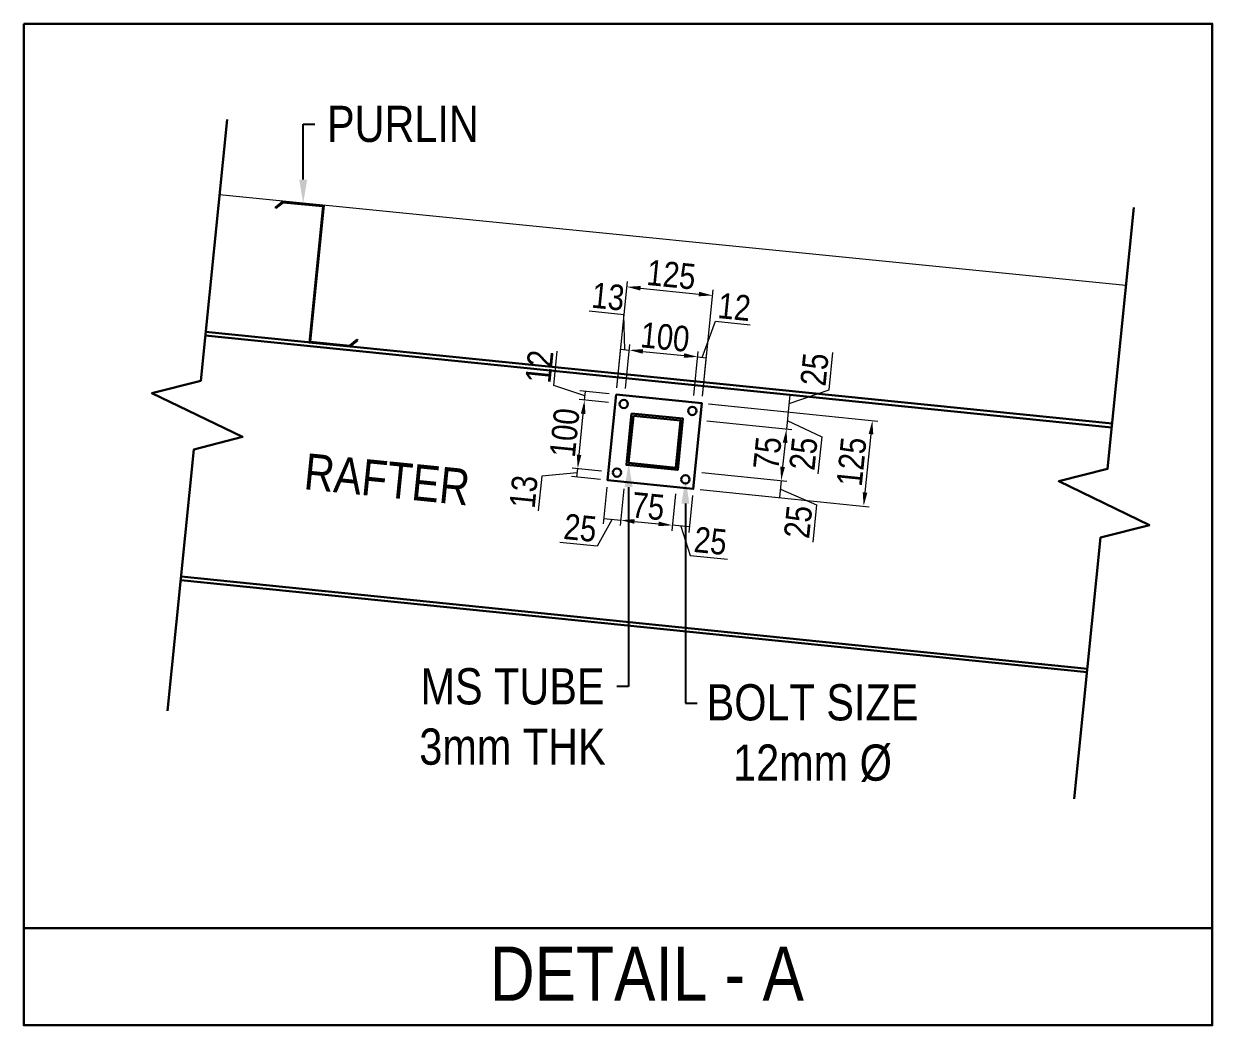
# Model space of a CAD drawing. Header units: millimetres. Extents: x 0 to 2669304, y -3314102 to 0.
# Drawn here: x 2298576 to 2300302, y -3160428 to -3158974 of the extents above; entities that cross this region are included whole.
import ezdxf
from ezdxf import colors
from ezdxf.entities.mleader import LeaderData, LeaderLine
from ezdxf.math import Vec2, Vec3

# ---------------------------------------------------------------- set-up
doc = ezdxf.new("R2010")
doc.units = ezdxf.units.MM
doc.header["$LTSCALE"] = 0.4
doc.header["$MEASUREMENT"] = 0
doc.header["$PDMODE"] = 34
for name, color, linetype, lineweight in [('Outer Line', 1, 'Continuous', 30), ('Roof Sheet1', 253, 'Continuous', 0), ('Steel', 1, 'Continuous', 30)]:
    doc.layers.add(name, color=color, linetype=linetype, lineweight=lineweight)
doc.layers.add('Purlan', color=46, linetype='Continuous')
doc.layers.add('Thin', color=6, linetype='Continuous')
doc.styles.add('style2', font='ARIALN.TTF')
doc.dimstyles.new('H.M.A', dxfattribs={"dimtxt": 37.0005, "dimasz": 20, "dimexe": 8, "dimexo": 10, "dimgap": 5, "dimtad": 3, "dimdec": 0, "dimrnd": 1, "dimzin": 0, "dimdsep": 46, "dimtxsty": 'style2', "dimcen": 0.09, "dimclrd": 152, "dimclre": 152, "dimclrt": 1, "dimadec": 0, "dimazin": 0, "dimtfac": 1, "dimtdec": 0, "dimtix": 1, "dimtmove": 1, "dimatfit": 3, "dimfxl": 0, "dimtolj": 1, "dimtzin": 0, "dimlwd": 5, "dimlwe": 5, "dimarcsym": 0})

# ---------------------------------------------------------------- blocks, each defined once
blk = doc.blocks.new('A$C48F06F5B')
at = {"layer": 'Outer Line'}
for points in [[(125, 125), (0, 125), (0, 0), (125, 0)], [(100, 100), (25, 100), (25, 25), (100, 25)], [(97, 97), (28, 97), (28, 28), (97, 28)]]:
    blk.add_lwpolyline(points, close=True, dxfattribs=at)
for centre in [(12.5, 112.5), (112.5, 112.5), (12.5, 12.5), (112.5, 12.5)]:
    blk.add_circle(centre, 6, dxfattribs=at)
blk = doc.blocks.new('*D615')
at = {"layer": 'Defpoints', "color": 0}
for p in [(2299563, -3159500), (2299560.5, -3159524.9), (2299686, -3159537.7)]:
    blk.add_point(p, dxfattribs=at)
at = {"layer": 'Outer Line', "color": 152, "lineweight": 5}
for p, q in [((2299745.4, -3159505.4), (2299750.9, -3159451.4)), ((2299573, -3159501), (2299696.5, -3159513.6)), ((2299688.6, -3159512.8), (2299686, -3159537.7)), ((2299688.6, -3159512.8), (2299686, -3159537.7)), ((2299687.3, -3159525.2), (2299745.4, -3159505.4)), ((2299570.4, -3159525.9), (2299694, -3159538.5))]:
    blk.add_line(p, q, dxfattribs=at)
at = {"layer": 'Outer Line', "color": 1, "insert": (2299724.4, -3159476), "char_height": 37, "attachment_point": 5, "rotation": 84.1962, "style": 'style2'}
blk.add_mtext('\\A1;25', dxfattribs=at)
blk = doc.blocks.new('*D616')
at = {"layer": 'Defpoints', "color": 0}
for p in [(2299560.5, -3159524.9), (2299558, -3159549.8), (2299683.5, -3159562.5)]:
    blk.add_point(p, dxfattribs=at)
at = {"layer": 'Outer Line', "color": 152, "lineweight": 5}
for p, q in [((2299570.4, -3159525.9), (2299694, -3159538.5)), ((2299686, -3159537.7), (2299683.5, -3159562.5)), ((2299686, -3159537.7), (2299683.5, -3159562.5)), ((2299568, -3159550.8), (2299691.5, -3159563.3)), ((2299684.8, -3159550.1), (2299734.8, -3159573.7)), ((2299734.8, -3159573.7), (2299729.3, -3159627.6))]:
    blk.add_line(p, q, dxfattribs=at)
at = {"layer": 'Outer Line', "color": 1, "insert": (2299708.3, -3159598.3), "char_height": 37, "attachment_point": 5, "rotation": 84.1962, "style": 'style2'}
blk.add_mtext('\\A1;25', dxfattribs=at)
blk = doc.blocks.new('*D617')
at = {"layer": 'Defpoints', "color": 0}
for p in [(2299558, -3159549.8), (2299550.6, -3159624.4), (2299675.9, -3159637.2)]:
    blk.add_point(p, dxfattribs=at)
at = {"layer": 'Outer Line', "color": 152, "lineweight": 5}
for p, q in [((2299568, -3159550.8), (2299691.5, -3159563.3)), ((2299681.5, -3159582.4), (2299678, -3159617.3)), ((2299560.5, -3159625.4), (2299683.9, -3159638))]:
    blk.add_line(p, q, dxfattribs=at)
at = {"layer": 'Outer Line', "color": 152}
for points in [[(2299678.2, -3159582.1), (2299684.8, -3159582.8), (2299683.5, -3159562.5)], [(2299674.6, -3159616.9), (2299681.3, -3159617.6), (2299675.9, -3159637.2)]]:
    blk.add_solid(points, dxfattribs=at)
at = {"layer": 'Outer Line', "color": 1, "insert": (2299656, -3159597.4), "char_height": 37, "attachment_point": 5, "rotation": 84.1962, "style": 'style2'}
blk.add_mtext('\\A1;75', dxfattribs=at)
blk = doc.blocks.new('*D618')
at = {"layer": 'Defpoints', "color": 0}
for p in [(2299550.6, -3159624.4), (2299548.1, -3159649.3), (2299673.4, -3159662)]:
    blk.add_point(p, dxfattribs=at)
at = {"layer": 'Outer Line', "color": 152, "lineweight": 5}
for p, q in [((2299560.5, -3159625.4), (2299683.9, -3159638)), ((2299558, -3159650.3), (2299681.4, -3159662.8)), ((2299675.9, -3159637.2), (2299673.4, -3159662)), ((2299675.9, -3159637.2), (2299673.4, -3159662)), ((2299674.7, -3159649.6), (2299727.1, -3159672.7)), ((2299727.1, -3159672.7), (2299721.6, -3159726.7))]:
    blk.add_line(p, q, dxfattribs=at)
at = {"layer": 'Outer Line', "color": 1, "insert": (2299700.6, -3159697.3), "char_height": 37, "attachment_point": 5, "rotation": 84.1962, "style": 'style2'}
blk.add_mtext('\\A1;25', dxfattribs=at)
blk = doc.blocks.new('*D619')
at = {"layer": 'Defpoints', "color": 0}
for p in [(2299560.7, -3159524.9), (2299808.3, -3159550.1), (2299548.1, -3159649.3)]:
    blk.add_point(p, dxfattribs=at)
at = {"layer": 'Outer Line', "color": 152, "lineweight": 5}
for p, q in [((2299570.7, -3159525.9), (2299816.2, -3159550.9)), ((2299797.7, -3159654.6), (2299806.3, -3159570)), ((2299558, -3159650.3), (2299803.6, -3159675.3))]:
    blk.add_line(p, q, dxfattribs=at)
at = {"layer": 'Outer Line', "color": 152}
for points in [[(2299802.9, -3159569.7), (2299809.6, -3159570.3), (2299808.3, -3159550.1)], [(2299794.3, -3159654.2), (2299801, -3159654.9), (2299795.6, -3159674.5)]]:
    blk.add_solid(points, dxfattribs=at)
at = {"layer": 'Outer Line', "color": 1, "insert": (2299778.2, -3159609.9), "char_height": 37, "attachment_point": 5, "rotation": 84.1962, "style": 'style2'}
blk.add_mtext('\\A1;125', dxfattribs=at)
blk = doc.blocks.new('*D620')
at = {"layer": 'Defpoints', "color": 0}
for p in [(2299423.7, -3159636.8), (2299448.6, -3159639.3), (2299443, -3159694.7)]:
    blk.add_point(p, dxfattribs=at)
at = {"layer": 'Outer Line', "color": 152, "lineweight": 5}
for p, q in [((2299422.7, -3159646.8), (2299417.4, -3159700.2)), ((2299447.6, -3159649.3), (2299442.2, -3159702.7)), ((2299430.6, -3159693.4), (2299408.7, -3159732.5)), ((2299418.2, -3159692.2), (2299443, -3159694.7)), ((2299418.2, -3159692.2), (2299443, -3159694.7)), ((2299408.7, -3159732.5), (2299354.7, -3159727.1))]:
    blk.add_line(p, q, dxfattribs=at)
at = {"layer": 'Outer Line', "color": 1, "insert": (2299384.1, -3159706.1), "char_height": 37, "attachment_point": 5, "rotation": 354.2894, "style": 'style2'}
blk.add_mtext('\\A1;25', dxfattribs=at)
blk = doc.blocks.new('*D621')
at = {"layer": 'Defpoints', "color": 0}
for p in [(2299448.6, -3159639.3), (2299523.2, -3159646.8), (2299517.7, -3159702.2)]:
    blk.add_point(p, dxfattribs=at)
at = {"layer": 'Outer Line', "color": 152, "lineweight": 5}
for p, q in [((2299447.6, -3159649.3), (2299442.2, -3159702.7)), ((2299522.2, -3159656.7), (2299516.9, -3159710.1)), ((2299462.9, -3159696.7), (2299497.8, -3159700.2))]:
    blk.add_line(p, q, dxfattribs=at)
at = {"layer": 'Outer Line', "color": 152}
for points in [[(2299463.3, -3159693.4), (2299462.6, -3159700), (2299443, -3159694.7)], [(2299498.1, -3159696.8), (2299497.4, -3159703.5), (2299517.7, -3159702.2)]]:
    blk.add_solid(points, dxfattribs=at)
at = {"layer": 'Outer Line', "color": 1, "insert": (2299482.7, -3159674.7), "char_height": 37, "attachment_point": 5, "rotation": 354.2894, "style": 'style2'}
blk.add_mtext('\\A1;75', dxfattribs=at)
blk = doc.blocks.new('*D622')
at = {"layer": 'Defpoints', "color": 0}
for p in [(2299523.2, -3159646.8), (2299548.1, -3159649.3), (2299517.7, -3159702.2)]:
    blk.add_point(p, dxfattribs=at)
at = {"layer": 'Outer Line', "color": 152, "lineweight": 5}
for p, q in [((2299522.2, -3159656.7), (2299516.9, -3159710.1)), ((2299547.1, -3159659.2), (2299541.7, -3159712.6)), ((2299542.5, -3159704.6), (2299517.7, -3159702.2)), ((2299542.5, -3159704.6), (2299517.7, -3159702.2)), ((2299530.1, -3159703.4), (2299543.9, -3159746.1)), ((2299543.9, -3159746.1), (2299597.8, -3159751.5))]:
    blk.add_line(p, q, dxfattribs=at)
at = {"layer": 'Outer Line', "color": 1, "insert": (2299573.2, -3159725), "char_height": 37, "attachment_point": 5, "rotation": 354.2894, "style": 'style2'}
blk.add_mtext('\\A1;25', dxfattribs=at)
blk = doc.blocks.new('A$C252068E4')
at = {"layer": 'Purlan'}
h = blk.add_hatch(color=256, dxfattribs=at)
h.dxf.hatch_style = 1
h.paths.add_polyline_path([(69.9, 200), (9.9, 200), (0, 190.1), (1.1, 189), (10.5, 198.5), (68.4, 198.5), (68.4, 0), (128.4, 0), (138.3, 9.9), (137.2, 11), (127.8, 1.5), (69.9, 1.5)])
for p, q in [((9.9, 200), (0, 190.1)), ((1.1, 189), (0, 190.1)), ((10.5, 198.5), (1.1, 189)), ((9.9, 200), (69.9, 200)), ((10.5, 198.5), (68.4, 198.5)), ((68.4, 198.5), (68.4, 0)), ((69.9, 200), (69.9, 1.5)), ((69.9, 1.5), (127.8, 1.5)), ((127.8, 1.5), (137.2, 11)), ((128.4, 0), (138.3, 9.9)), ((138.3, 9.9), (137.2, 11)), ((68.4, 0), (128.4, 0))]:
    blk.add_line(p, q, dxfattribs=at)
blk = doc.blocks.new('*D623')
at = {"layer": 'Defpoints', "color": 0}
for p in [(2299455.2, -3159447.8), (2299436.1, -3159512.5), (2299448.6, -3159513.7)]:
    blk.add_point(p, dxfattribs=at)
at = {"layer": 'Outer Line', "color": 152, "lineweight": 5}
for p, q in [((2299447.4, -3159396.6), (2299397, -3159391.6)), ((2299448.9, -3159447.2), (2299447.4, -3159396.6)), ((2299437.1, -3159502.5), (2299443.5, -3159438.6)), ((2299449.6, -3159503.8), (2299456, -3159439.8)), ((2299442.7, -3159446.5), (2299455.2, -3159447.8)), ((2299442.7, -3159446.5), (2299455.2, -3159447.8))]:
    blk.add_line(p, q, dxfattribs=at)
at = {"layer": 'Outer Line', "color": 1, "insert": (2299424.6, -3159370.3), "char_height": 37, "attachment_point": 5, "rotation": 354.2894, "style": 'style2'}
blk.add_mtext('\\A1;13', dxfattribs=at)
blk = doc.blocks.new('*D624')
at = {"layer": 'Defpoints', "color": 0}
for p in [(2299554.7, -3159457.7), (2299448.6, -3159513.7), (2299548.1, -3159523.7)]:
    blk.add_point(p, dxfattribs=at)
at = {"layer": 'Outer Line', "color": 152, "lineweight": 5}
for p, q in [((2299449.6, -3159503.8), (2299456, -3159439.8)), ((2299475.1, -3159449.8), (2299534.8, -3159455.7)), ((2299549.1, -3159513.7), (2299555.5, -3159449.8))]:
    blk.add_line(p, q, dxfattribs=at)
at = {"layer": 'Outer Line', "color": 152}
for points in [[(2299475.4, -3159446.5), (2299474.7, -3159453.1), (2299455.2, -3159447.8)], [(2299535.1, -3159452.4), (2299534.4, -3159459.1), (2299554.7, -3159457.7)]]:
    blk.add_solid(points, dxfattribs=at)
at = {"layer": 'Outer Line', "color": 1, "insert": (2299507.3, -3159429), "char_height": 37, "attachment_point": 5, "rotation": 354.2894, "style": 'style2'}
blk.add_mtext('\\A1;100', dxfattribs=at)
blk = doc.blocks.new('*D625')
at = {"layer": 'Defpoints', "color": 0}
for p in [(2299567.1, -3159459), (2299548.1, -3159523.7), (2299560.5, -3159524.9)]:
    blk.add_point(p, dxfattribs=at)
at = {"layer": 'Outer Line', "color": 152, "lineweight": 5}
for p, q in [((2299560.9, -3159458.4), (2299580.5, -3159406)), ((2299580.5, -3159406), (2299630.6, -3159411)), ((2299549.1, -3159513.7), (2299555.5, -3159449.8)), ((2299554.7, -3159457.7), (2299567.1, -3159459)), ((2299554.7, -3159457.7), (2299567.1, -3159459)), ((2299561.5, -3159515), (2299567.9, -3159451))]:
    blk.add_line(p, q, dxfattribs=at)
at = {"layer": 'Outer Line', "color": 1, "insert": (2299607.9, -3159385.1), "char_height": 37, "attachment_point": 5, "rotation": 354.2894, "style": 'style2'}
blk.add_mtext('\\A1;12', dxfattribs=at)
blk = doc.blocks.new('*D626')
at = {"layer": 'Defpoints', "color": 0}
for p in [(2299576.2, -3159368.5), (2299436.1, -3159512.5), (2299560.5, -3159524.9)]:
    blk.add_point(p, dxfattribs=at)
at = {"layer": 'Outer Line', "color": 152, "lineweight": 5}
for p, q in [((2299437.1, -3159502.5), (2299452.6, -3159348.1)), ((2299471.7, -3159358.1), (2299556.3, -3159366.5)), ((2299561.5, -3159515), (2299577, -3159360.6))]:
    blk.add_line(p, q, dxfattribs=at)
at = {"layer": 'Outer Line', "color": 152}
for points in [[(2299472, -3159354.8), (2299471.3, -3159361.4), (2299451.8, -3159356.1)], [(2299556.6, -3159363.2), (2299555.9, -3159369.8), (2299576.2, -3159368.5)]]:
    blk.add_solid(points, dxfattribs=at)
at = {"layer": 'Outer Line', "color": 1, "insert": (2299516.3, -3159338.5), "char_height": 37, "attachment_point": 5, "rotation": 354.2894, "style": 'style2'}
blk.add_mtext('\\A1;125', dxfattribs=at)
blk = doc.blocks.new('*D627')
at = {"layer": 'Defpoints', "color": 0}
for p in [(2299380.4, -3159620), (2299424.9, -3159624.4), (2299423.7, -3159636.8)]:
    blk.add_point(p, dxfattribs=at)
at = {"layer": 'Outer Line', "color": 152, "lineweight": 5}
for p, q in [((2299328.3, -3159630.7), (2299323.2, -3159681)), ((2299379.8, -3159626.2), (2299328.3, -3159630.7)), ((2299413.7, -3159635.9), (2299371.2, -3159631.6)), ((2299415, -3159623.4), (2299372.4, -3159619.2)), ((2299379.1, -3159632.4), (2299380.4, -3159620)), ((2299379.1, -3159632.4), (2299380.4, -3159620))]:
    blk.add_line(p, q, dxfattribs=at)
at = {"layer": 'Outer Line', "color": 1, "insert": (2299302, -3159653.5), "char_height": 37, "attachment_point": 5, "rotation": 84.2894, "style": 'style2'}
blk.add_mtext('\\A1;13', dxfattribs=at)
blk = doc.blocks.new('*D628')
at = {"layer": 'Defpoints', "color": 0}
for p in [(2299390.3, -3159520.5), (2299434.9, -3159524.9), (2299424.9, -3159624.4)]:
    blk.add_point(p, dxfattribs=at)
at = {"layer": 'Outer Line', "color": 152, "lineweight": 5}
for p, q in [((2299424.9, -3159523.9), (2299382.4, -3159519.7)), ((2299382.4, -3159600.1), (2299388.4, -3159540.4)), ((2299415, -3159623.4), (2299372.4, -3159619.2))]:
    blk.add_line(p, q, dxfattribs=at)
at = {"layer": 'Outer Line', "color": 152}
for points in [[(2299385, -3159540), (2299391.7, -3159540.7), (2299390.3, -3159520.5)], [(2299379.1, -3159599.7), (2299385.7, -3159600.4), (2299380.4, -3159620)]]:
    blk.add_solid(points, dxfattribs=at)
at = {"layer": 'Outer Line', "color": 1, "insert": (2299361.6, -3159567.8), "char_height": 37, "attachment_point": 5, "rotation": 84.2894, "style": 'style2'}
blk.add_mtext('\\A1;100', dxfattribs=at)
blk = doc.blocks.new('*D629')
at = {"layer": 'Defpoints', "color": 0}
for p in [(2299391.6, -3159508), (2299436.1, -3159512.5), (2299434.9, -3159524.9)]:
    blk.add_point(p, dxfattribs=at)
at = {"layer": 'Outer Line', "color": 152, "lineweight": 5}
for p, q in [((2299345.7, -3159499.3), (2299350.7, -3159449.2)), ((2299391, -3159514.2), (2299345.7, -3159499.3)), ((2299426.2, -3159511.5), (2299383.6, -3159507.2)), ((2299390.3, -3159520.5), (2299391.6, -3159508)), ((2299390.3, -3159520.5), (2299391.6, -3159508)), ((2299424.9, -3159523.9), (2299382.4, -3159519.7))]:
    blk.add_line(p, q, dxfattribs=at)
at = {"layer": 'Outer Line', "color": 1, "insert": (2299324.7, -3159471.9), "char_height": 37, "attachment_point": 5, "rotation": 84.2894, "style": 'style2'}
blk.add_mtext('\\A1;12', dxfattribs=at)

msp = doc.modelspace()

# ---------------------------------------------------------------- linework, layer by layer
at = {"layer": 'Outer Line'}
for p, q in [((2300155.7778, -3159560.283), (2298839.4338, -3159426.4852)), ((2300156.381, -3159554.3034), (2298839.9313, -3159421.51)), ((2300119.9482, -3159915.4801), (2298803.9109, -3159781.7135)), ((2300120.45, -3159910.5054), (2298804.4084, -3159776.7383))]:
    msp.add_line(p, q, dxfattribs=at)
for points in [[(2298576.063, -3158974.165), (2300301.7816, -3158974.165), (2300301.7816, -3160287.2525), (2298576.063, -3160287.2525)], [(2298576.063, -3160287.2525), (2300301.7816, -3160287.2525), (2300301.7816, -3160427.9585), (2298576.063, -3160427.9585)]]:
    msp.add_lwpolyline(points, close=True, dxfattribs=at)
at = {"layer": 'Outer Line', "linetype": 'Continuous'}
for points in [[(2298784.7705, -3159971.4629), (2298823.0514, -3159591.9641), (2298893.9006, -3159573.984), (2298762.2385, -3159510.4492), (2298833.0877, -3159492.469), (2298871.3686, -3159112.9703)], [(2300101.3948, -3160099.4095), (2300139.6758, -3159719.9107), (2300210.525, -3159701.9306), (2300078.8629, -3159638.3958), (2300149.7121, -3159620.4156), (2300187.993, -3159240.9169)]]:
    msp.add_lwpolyline(points, dxfattribs=at)
at = {"layer": 'Roof Sheet1'}
msp.add_line((2300176.5507, -3159354.3046), (2298860.2974, -3159222.6793), dxfattribs=at)

# ---------------------------------------------------------------- block references
at = {"layer": 'Outer Line', "xscale": -1, "rotation": 354.2894068627579}
msp.add_blockref('A$C48F06F5B', (2299548.0794, -3159649.2876), dxfattribs=at)
at = {"layer": 'Steel', "rotation": 354.2894331684685}
msp.add_blockref('A$C252068E4', (2298922.3757, -3159429.8843), dxfattribs=at)

# ---------------------------------------------------------------- texts
at = {"layer": 'Thin', "color": 7, "lineweight": 5, "insert": (2299106.2924, -3159609.3533), "char_height": 52.5, "width": 497.128932, "attachment_point": 2, "rotation": 354.2894069, "style": 'style2'}
msp.add_mtext('RAFTER', dxfattribs=at)
at = {"layer": 'Thin', "color": 7, "lineweight": 5, "insert": (2299480.8495, -3160313.6802), "char_height": 78.75, "width": 504.738784, "attachment_point": 2, "style": 'style2'}
msp.add_mtext('DETAIL - A', dxfattribs=at)

# ---------------------------------------------------------------- dimensions: what is measured, and where the dimension line sits
at = {"layer": 'Outer Line'}
for p1, p2, distance, picture, middle in [((2299436.1363, -3159512.4694), (2299560.516, -3159524.9073), 157.1723, '*D626', (2299516.3427, -3159338.5232)), ((2299548.0794, -3159649.2876), (2299560.7197, -3159524.9281), -248.835, '*D619', (2299778.19, -3159609.8547))]:
    dim = msp.add_aligned_dim(p1=p1, p2=p2, distance=distance, dimstyle='H.M.A', override={"dimfxl": 0.0625}, dxfattribs=at)
    dim.commit()
    dim.dimension.update_dxf_attribs({"geometry": picture, "text_midpoint": middle})
for base, p1, p2, angle, picture, middle, dimtype in [((2299455.1673, -3159447.7836), (2299436.1363, -3159512.4694), (2299448.5743, -3159513.7132), 354.2894069, '*D623', (2299442.4018, -3159396.1311), 161), ((2299567.0685, -3159458.9737), (2299548.078, -3159523.6635), (2299560.4755, -3159524.9032), 174.2894069, '*D625', (2299585.492, -3159406.5308), 160), ((2299391.584, -3159508.0141), (2299434.8925, -3159524.9073), (2299436.1363, -3159512.4694), 264.2894069, '*D629', (2299346.1728, -3159494.3179), 160), ((2299686.0416, -3159537.6662), (2299563.0036, -3159500.0314), (2299560.4755, -3159524.9032), 264.1961893, '*D615', (2299745.9528, -3159500.3813), 161), ((2299683.5136, -3159562.538), (2299560.4755, -3159524.9032), (2299558.0284, -3159549.7833), 84.1961893, '*D616', (2299734.2685, -3159578.683), 160), ((2299380.389849, -3159619.955828), (2299423.698365, -3159636.849024), (2299424.942162, -3159624.411059), 84.2894069, '*D627', (2299327.777771, -3159635.66635), 161), ((2299673.4014, -3159662.0253), (2299550.5656, -3159624.4111), (2299548.078, -3159649.287), 84.1961893, '*D618', (2299726.5799, -3159677.7103), 160), ((2299443.0388, -3159694.6919), (2299423.6984, -3159636.849), (2299448.5743, -3159639.3366), 354.2894069, '*D620', (2299403.6908, -3159732.0416), 161), ((2299517.6666, -3159702.1547), (2299548.078, -3159649.287), (2299523.2021, -3159646.7994), 174.2894069, '*D622', (2299548.8394, -3159746.5565), 161)]:
    dim = msp.add_linear_dim(base=base, p1=p1, p2=p2, angle=angle, dimstyle='H.M.A', override={"dimfxl": 0.0625}, dxfattribs=at)
    dim.commit()
    dim.dimension.update_dxf_attribs({"geometry": picture, "text_midpoint": middle, "dimtype": dimtype})
for base, p1, p2, angle, picture, middle in [((2299554.671, -3159457.734), (2299448.5743, -3159513.7132), (2299548.078, -3159523.6635), 174.2894069, '*D624', (2299507.2964, -3159428.9859)), ((2299390.3402, -3159520.4521), (2299424.9422, -3159624.4111), (2299434.8925, -3159524.9073), 264.2894069, '*D628', (2299361.5921, -3159567.8267)), ((2299675.9294, -3159637.1535), (2299558.0284, -3159549.7833), (2299550.5656, -3159624.4111), 84.1961893, '*D617', (2299656.0278, -3159597.4374)), ((2299517.6666, -3159702.1547), (2299448.5743, -3159639.3366), (2299523.2021, -3159646.7994), 174.2894069, '*D621', (2299482.7224, -3159674.7258))]:
    dim = msp.add_linear_dim(base=base, p1=p1, p2=p2, angle=angle, dimstyle='H.M.A', override={"dimfxl": 0.0625}, dxfattribs=at)
    dim.commit()
    dim.dimension.update_dxf_attribs({"geometry": picture, "text_midpoint": middle})

# ---------------------------------------------------------------- leaders
at = {"layer": 'Thin', "color": 7, "lineweight": 5}
ml = msp.add_multileader_mtext('Standard', dxfattribs=at)
ml.set_content('PURLIN', color=7, style='style2')
ml.set_leader_properties(color=215)
ml.build(insert=Vec2(0, 0))
ml.multileader.update_dxf_attribs({"dogleg_length": 150, "arrow_head_size": 35})
ctx = ml.context
ctx.base_point, ctx.char_height, ctx.arrow_head_size, ctx.landing_gap_size, ctx.plane_origin = Vec3(2298998.8609, -3159119.9431), 52.5, 35, 17.5, Vec3(2269152.4696, -3156368.7294)
notes = []
notes.append((ctx, [(1, (1, 1, 0), (2298981.8051, -3159119.9431), (1, 0), 17.0558, [(0, [(2298981.8051, -3159235.2823)], 0, [])])]))
ctx.mtext.insert, ctx.mtext.flow_direction = Vec3(2299016.3609, -3159093.2455), 5
ml = msp.add_multileader_mtext('Standard', dxfattribs=at)
ml.set_content('MS TUBE\\P3mm THK', color=7, style='style2')
ml.set_leader_properties(color=215)
ml.build(insert=Vec2(0, 0))
ml.multileader.update_dxf_attribs({"dogleg_length": 150, "arrow_head_size": 35})
ctx = ml.context
ctx.base_point, ctx.char_height, ctx.arrow_head_size, ctx.landing_gap_size, ctx.plane_origin = Vec3(2299134.1315, -3159936.4121), 52.5, 35, 17.5, Vec3(2329283.6809, -3157146.1571)
ctx.text_align_type = 1
notes.append((ctx, [(1, (1, 1, 0), (2299454.3455, -3159936.4121), (-1, 0), 17.0558, [(0, [(2299454.3455, -3159611.7741)], 0, [])])]))
ctx.mtext.insert, ctx.mtext.alignment, ctx.mtext.flow_direction = Vec3(2299285.7106, -3159909.7144), 2, 5
ml = msp.add_multileader_mtext('Standard', dxfattribs=at)
ml.set_content('BOLT SIZE\\P12mm %%C', color=7, style='style2')
ml.set_leader_properties(color=215)
ml.build(insert=Vec2(0, 0))
ml.multileader.update_dxf_attribs({"dogleg_length": 150, "arrow_head_size": 35})
ctx = ml.context
ctx.base_point, ctx.char_height, ctx.arrow_head_size, ctx.landing_gap_size, ctx.plane_origin = Vec3(2299553.9396, -3159960.2432), 52.5, 35, 17.5, Vec3(2269707.5484, -3157169.9882)
ctx.text_align_type = 1
notes.append((ctx, [(1, (1, 1, 0), (2299536.8838, -3159960.2432), (1, 0), 17.0558, [(0, [(2299536.8838, -3159635.6052)], 0, [])])]))
ctx.mtext.insert, ctx.mtext.alignment, ctx.mtext.flow_direction = Vec3(2299721.3655, -3159932.9368), 2, 5
for ctx, leaders in notes:
    for number, flags, end, landing, length, lines in leaders:
        leader = LeaderData()
        leader.index, (leader.has_last_leader_line, leader.has_dogleg_vector, leader.attachment_direction) = number, flags
        leader.last_leader_point, leader.dogleg_vector, leader.dogleg_length = Vec3(end), Vec3(landing), length
        for number, points, colour, breaks in lines:
            line = LeaderLine()
            line.index, line.vertices, line.color, line.breaks = number, Vec3.list(points), colors.encode_raw_color(colour), breaks
            leader.lines.append(line)
        ctx.leaders.append(leader)

doc.saveas('drawing.dxf')
